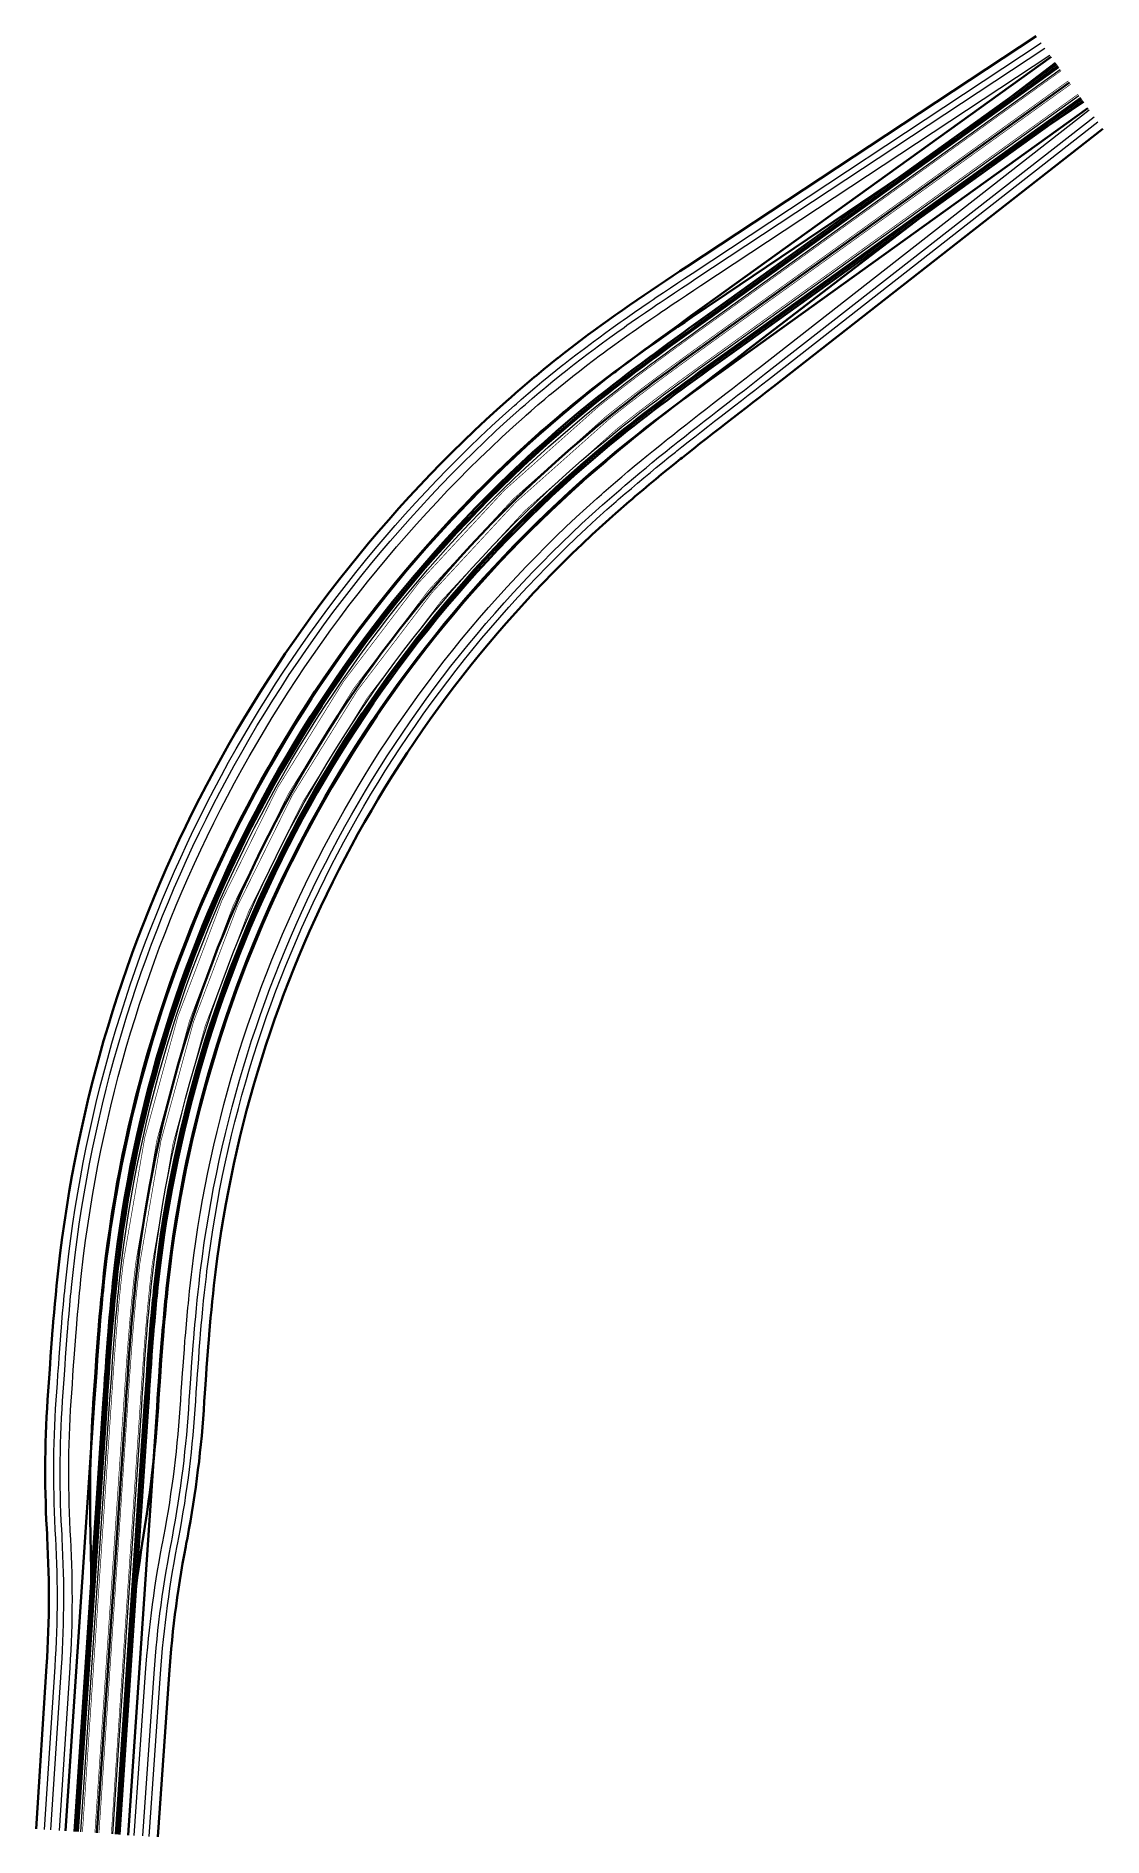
# Model space of a CAD drawing. Header units: feet. Extents: x 85617 to 85865, y 436878 to 437298.
import ezdxf

# ---------------------------------------------------------------- set-up
doc = ezdxf.new("R2010")
doc.units = ezdxf.units.FT
doc.header["$MEASUREMENT"] = 0
for name, pattern in [('AM-AS', [16, 10, -2, 2, -2]), ('VW-3-3_STREEP15-N', [6, 3, -3]), ('VW-DOORGETROKKEN_015-N', [0])]:
    doc.linetypes.add(name, pattern=pattern)
for name, color, linetype, lineweight in [('N-WE-AM-AS-G', 10, 'AM-AS', 13), ('N-WE-AM-AS_OVERGANG-G', 130, 'AM-AS', 13), ('N-WE-AM-AS_WEG_CIRKEL-G', 90, 'AM-AS', 13), ('N-WE-BV-GELEIDECONSTRUCTIE_ACHTERZIJDE-G', 210, 'Continuous', 40), ('N-WE-BV-GELEIDECONSTRUCTIE_VOORZIJDE-G', 210, 'Continuous', 40), ('N-WE-GW-BERM-G', 90, 'Continuous', 40), ('N-WE-GW-CUNET-G', 90, 'Continuous', 40), ('N-WE-GW-GRONDWERKLIJN_TEEN-G', 90, 'Continuous', 0), ('N-WE-GW-WATERGANG_INSTEEK-G', 90, 'Continuous', 40), ('N-WE-GW-WATERGANG_WATERLIJN_WINTERPEIL-G', 7, 'Continuous', 0), ('N-WE-GW-ZANDLIJN-G', 20, 'Continuous', 40), ('N-WE-VH-KANTVERHARDING-G', 7, 'Continuous', 0), ('N-WE-VH-VERHARDING_KNIKLIJN-G', 251, 'Continuous', 40), ('N-WE-VW-MARKERING_LANGS_STREEP_33_015-G', 7, 'VW-3-3_STREEP15-N', 0), ('N-WE-VW-MARKERING_LANGS_STREEP_DOORGETROKKEN_015-G', 7, 'VW-DOORGETROKKEN_015-N', 0)]:
    doc.layers.add(name, color=color, linetype=linetype, lineweight=lineweight)

# ---------------------------------------------------------------- blocks, each defined once
blk = doc.blocks.new('*U4')
at = {"layer": 'N-WE-AM-AS-G'}
for p, q in [((85776.48, 437228.59), (85857.67, 437286.96)), ((85630.84, 436878.86), (85637.55, 436978.64))]:
    blk.add_line(p, q, dxfattribs=at)
at = {"layer": 'N-WE-AM-AS_OVERGANG-G'}
for points in [[(85749.78, 437208.64, 0), (85750.86, 437209.51, 0), (85751.95, 437210.37, 0), (85753.04, 437211.23, 0), (85754.13, 437212.09, 0), (85755.23, 437212.94, 0), (85756.33, 437213.79, 0), (85758.54, 437215.47, 0), (85760.76, 437217.14, 0), (85762.99, 437218.8, 0), (85765.22, 437220.45, 0), (85767.47, 437222.09, 0), (85769.72, 437223.72, 0), (85770.84, 437224.53, 0), (85771.97, 437225.35, 0), (85773.09, 437226.16, 0), (85774.22, 437226.97, 0), (85775.35, 437227.78, 0), (85776.48, 437228.59, 0)], [(85637.55, 436978.64, 0), (85637.64, 436980.02, 0), (85637.73, 436981.41, 0), (85637.83, 436982.8, 0), (85637.92, 436984.18, 0), (85638.02, 436985.57, 0), (85638.11, 436986.95, 0), (85638.31, 436989.72, 0), (85638.52, 436992.49, 0), (85638.74, 436995.26, 0), (85638.97, 436998.03, 0), (85639.22, 437000.8, 0), (85639.48, 437003.56, 0), (85639.62, 437004.94, 0), (85639.76, 437006.33, 0), (85639.91, 437007.71, 0), (85640.07, 437009.09, 0), (85640.23, 437010.47, 0), (85640.39, 437011.85, 0)]]:
    blk.add_polyline3d(points, dxfattribs=at)
at = {"layer": 'N-WE-AM-AS_WEG_CIRKEL-G', "extrusion": (0, 0, -1)}
blk.add_arc((-85938.14, 436975.15), 300, 7.0268, 51.1065, dxfattribs=at)
blk = doc.blocks.new('*U18')
at = {"layer": 'N-WE-GW-CUNET-G'}
blk.add_line((85832.58, 437274.81), (85854.4, 437291.51), dxfattribs=at)
at = {"layer": 'N-WE-GW-CUNET-G', "flags": 128}
blk.add_lwpolyline([(85625.92, 436879.19), (85628.54, 436917.1), (85628.68, 436919.1), (85628.83, 436921.09), (85629, 436923.09), (85629.18, 436925.08)], dxfattribs=at)
blk = doc.blocks.new('*U19')
at = {"layer": 'N-WE-GW-CUNET-G'}
blk.add_line((85838.16, 437267.05), (85860.94, 437282.41), dxfattribs=at)
at = {"layer": 'N-WE-GW-CUNET-G', "flags": 128}
blk.add_lwpolyline([(85635.76, 436878.53), (85638.24, 436916.45), (85638.37, 436918.45), (85638.48, 436920.45), (85638.58, 436922.44), (85638.67, 436924.44)], dxfattribs=at)

msp = doc.modelspace()

# ---------------------------------------------------------------- linework, layer by layer
at = {"layer": 'N-WE-BV-GELEIDECONSTRUCTIE_ACHTERZIJDE-G', "flags": 128}
for points in [[(85625.61, 436879.22), (85632.32, 436978.99), (85632.45, 436980.99), (85632.59, 436982.99), (85632.72, 436984.99), (85632.89, 436987.32), (85633.01, 436988.99), (85633.15, 436991), (85633.31, 436993.01), (85633.46, 436995.02), (85633.52, 436995.69), (85633.63, 436997.03), (85633.8, 436999.04), (85633.98, 437001.05), (85634.17, 437003.07), (85634.27, 437004.08), (85634.37, 437005.09), (85634.58, 437007.1), (85634.8, 437009.12), (85635.03, 437011.14), (85635.19, 437012.49, -0.194741), (85746.49, 437212.72), (85747.97, 437213.9), (85749.56, 437215.17), (85751.16, 437216.42), (85752.77, 437217.66), (85753.14, 437217.95), (85754.37, 437218.89), (85755.99, 437220.11), (85757.6, 437221.32), (85759.22, 437222.53), (85759.87, 437223.01), (85760.84, 437223.73), (85762.47, 437224.92), (85764.09, 437226.11), (85765.72, 437227.29), (85767.35, 437228.47), (85768.97, 437229.65), (85770.6, 437230.82), (85773.85, 437233.16), (85854.62, 437291.21)], [(85636.07, 436878.51), (85642.77, 436978.29), (85642.91, 436980.28), (85643.04, 436982.27), (85643.18, 436984.26), (85643.34, 436986.58), (85643.46, 436988.24), (85643.6, 436990.22), (85643.75, 436992.2), (85643.91, 436994.18), (85643.96, 436994.84), (85644.07, 436996.16), (85644.24, 436998.13), (85644.41, 437000.1), (85644.6, 437002.07), (85644.69, 437003.05), (85644.79, 437004.03), (85645, 437005.99), (85645.21, 437007.95), (85645.44, 437009.9), (85645.59, 437011.2, -0.194741), (85753.07, 437204.56), (85754.5, 437205.71), (85756.04, 437206.93), (85757.59, 437208.15), (85759.15, 437209.35), (85759.52, 437209.63), (85760.72, 437210.55), (85762.3, 437211.75), (85763.88, 437212.93), (85765.47, 437214.12), (85766.11, 437214.59), (85767.06, 437215.3), (85768.66, 437216.47), (85770.27, 437217.64), (85771.87, 437218.81), (85773.49, 437219.98), (85775.1, 437221.15), (85776.72, 437222.31), (85779.97, 437224.65), (85860.73, 437282.71)]]:
    msp.add_lwpolyline(points, format="xyb", dxfattribs=at)
at = {"layer": 'N-WE-BV-GELEIDECONSTRUCTIE_VOORZIJDE-G', "flags": 128}
for points in [[(85626.41, 436879.16), (85633.12, 436978.94), (85633.25, 436980.93), (85633.39, 436982.93), (85633.52, 436984.93), (85633.69, 436987.27), (85633.8, 436988.94), (85633.95, 436990.94), (85634.1, 436992.95), (85634.26, 436994.95), (85634.31, 436995.62), (85634.42, 436996.96), (85634.6, 436998.97), (85634.78, 437000.98), (85634.96, 437002.99), (85635.06, 437004), (85635.16, 437005.01), (85635.37, 437007.02), (85635.59, 437009.03), (85635.83, 437011.05), (85635.99, 437012.39, -0.194741), (85746.99, 437212.09), (85748.47, 437213.28), (85750.06, 437214.54), (85751.65, 437215.79), (85753.25, 437217.02), (85753.63, 437217.31), (85754.86, 437218.25), (85756.47, 437219.47), (85758.08, 437220.68), (85759.7, 437221.89), (85760.35, 437222.37), (85761.32, 437223.09), (85762.94, 437224.28), (85764.56, 437225.47), (85766.19, 437226.65), (85767.82, 437227.82), (85769.44, 437229), (85771.07, 437230.17), (85774.32, 437232.51), (85855.08, 437290.56)], [(85635.27, 436878.57), (85641.97, 436978.34), (85642.11, 436980.34), (85642.24, 436982.33), (85642.38, 436984.32), (85642.54, 436986.64), (85642.66, 436988.3), (85642.81, 436990.28), (85642.96, 436992.26), (85643.11, 436994.24), (85643.16, 436994.9), (85643.27, 436996.22), (85643.44, 436998.2), (85643.62, 437000.17), (85643.8, 437002.14), (85643.9, 437003.13), (85644, 437004.11), (85644.2, 437006.08), (85644.42, 437008.04), (85644.64, 437010), (85644.8, 437011.3, -0.194741), (85752.57, 437205.18), (85754, 437206.34), (85755.55, 437207.56), (85757.1, 437208.78), (85758.67, 437209.99), (85759.03, 437210.27), (85760.24, 437211.19), (85761.82, 437212.38), (85763.4, 437213.57), (85764.99, 437214.76), (85765.63, 437215.23), (85766.59, 437215.94), (85768.19, 437217.12), (85769.79, 437218.29), (85771.4, 437219.46), (85773.02, 437220.63), (85774.64, 437221.8), (85776.25, 437222.96), (85779.5, 437225.3), (85860.26, 437283.36)]]:
    msp.add_lwpolyline(points, format="xyb", dxfattribs=at)
at = {"layer": 'N-WE-GW-BERM-G', "flags": 128}
for points in [[(85623.52, 436879.36), (85630.22, 436979.13), (85630.36, 436981.13), (85630.49, 436983.13), (85630.63, 436985.13), (85630.79, 436987.47), (85630.91, 436989.14), (85631.06, 436991.15), (85631.21, 436993.17), (85631.37, 436995.18), (85631.42, 436995.86), (85631.53, 436997.2), (85631.71, 436999.22), (85631.89, 437001.25), (85632.08, 437003.27), (85632.18, 437004.28), (85632.28, 437005.3), (85632.49, 437007.33), (85632.71, 437009.36), (85632.95, 437011.39), (85633.11, 437012.74, -0.194741), (85745.17, 437214.35), (85746.66, 437215.55), (85748.26, 437216.82), (85749.87, 437218.07), (85751.49, 437219.32), (85751.86, 437219.61), (85753.1, 437220.56), (85754.72, 437221.79), (85756.35, 437223.01), (85757.97, 437224.22), (85758.62, 437224.7), (85759.6, 437225.42), (85761.23, 437226.62), (85762.86, 437227.81), (85764.49, 437228.99), (85766.12, 437230.17), (85767.75, 437231.35), (85769.37, 437232.52), (85772.62, 437234.86), (85853.39, 437292.92)], [(85638.16, 436878.37), (85644.87, 436978.15), (85645, 436980.14), (85645.14, 436982.13), (85645.27, 436984.12), (85645.43, 436986.44), (85645.55, 436988.09), (85645.7, 436990.07), (85645.85, 436992.04), (85646, 436994.01), (85646.05, 436994.67), (85646.16, 436995.98), (85646.33, 436997.95), (85646.51, 436999.91), (85646.69, 437001.87), (85646.78, 437002.84), (85646.88, 437003.82), (85647.08, 437005.77), (85647.3, 437007.71), (85647.52, 437009.66), (85647.68, 437010.95, -0.194741), (85754.39, 437202.93), (85755.81, 437204.07), (85757.34, 437205.28), (85758.88, 437206.49), (85760.44, 437207.69), (85760.8, 437207.97), (85761.99, 437208.88), (85763.56, 437210.07), (85765.14, 437211.25), (85766.72, 437212.43), (85767.35, 437212.9), (85768.31, 437213.61), (85769.9, 437214.78), (85771.5, 437215.95), (85773.11, 437217.11), (85774.72, 437218.28), (85776.33, 437219.45), (85777.95, 437220.61), (85781.19, 437222.94), (85861.96, 437281)]]:
    msp.add_lwpolyline(points, format="xyb", dxfattribs=at)
at = {"layer": 'N-WE-GW-GRONDWERKLIJN_TEEN-G', "flags": 128}
for points in [[(85622.12, 436879.45), (85624.59, 436917.37), (85624.71, 436919.37), (85624.81, 436921.36), (85624.9, 436923.36), (85624.98, 436925.36), (85625.03, 436927.36), (85625.08, 436929.36), (85625.1, 436931.37), (85625.11, 436933.37), (85625.1, 436935.38), (85625.08, 436937.38), (85625.04, 436939.39), (85624.99, 436941.4), (85624.92, 436943.41), (85624.83, 436945.42), (85624.73, 436947.43), (85624.69, 436948.15), (85624.62, 436949.44), (85624.52, 436951.45), (85624.44, 436953.46), (85624.38, 436955.47), (85624.33, 436957.48), (85624.29, 436959.48), (85624.28, 436961.49), (85624.27, 436963.49), (85624.29, 436965.5), (85624.32, 436967.5), (85624.37, 436969.5), (85624.43, 436971.5), (85624.51, 436973.5), (85624.6, 436975.5), (85624.71, 436977.5), (85624.84, 436979.49), (85624.97, 436981.49), (85625.11, 436983.49), (85625.24, 436985.5), (85625.41, 436987.85), (85625.53, 436989.53), (85625.68, 436991.56), (85625.83, 436993.58), (85625.99, 436995.61), (85626.04, 436996.29), (85626.16, 436997.65), (85626.33, 436999.69), (85626.51, 437001.74), (85626.7, 437003.79), (85626.8, 437004.81), (85626.91, 437005.84), (85627.12, 437007.9), (85627.35, 437009.96), (85627.59, 437012.03), (85627.75, 437013.4, -0.182544), (85730.54, 437209.04), (85730.97, 437209.42), (85732.1, 437210.41), (85733.68, 437211.78), (85735.26, 437213.13), (85736.34, 437214.03), (85736.86, 437214.47), (85738.47, 437215.79), (85740.09, 437217.11), (85741.72, 437218.4), (85741.83, 437218.49), (85743.36, 437219.69), (85745.01, 437220.96), (85746.66, 437222.21), (85748.31, 437223.45), (85748.7, 437223.73), (85749.97, 437224.67), (85751.63, 437225.88), (85753.3, 437227.08), (85754.97, 437228.26), (85755.64, 437228.73), (85756.64, 437229.44), (85758.31, 437230.6), (85759.98, 437231.75), (85761.66, 437232.9), (85762.6, 437233.54), (85763.33, 437234.03), (85765, 437235.16), (85766.67, 437236.28), (85768.34, 437237.39), (85770.01, 437238.5), (85771.68, 437239.6), (85853.1, 437293.32)], [(85639.56, 436878.28), (85642.19, 436916.19), (85642.34, 436918.18), (85642.5, 436920.18), (85642.68, 436922.17), (85642.87, 436924.16), (85643.08, 436926.15), (85643.31, 436928.14), (85643.55, 436930.13), (85643.81, 436932.11), (85644.09, 436934.1), (85644.38, 436936.09), (85644.68, 436938.07), (85645, 436940.05), (85645.34, 436942.03), (85645.7, 436944.01), (85646.07, 436945.99), (85646.2, 436946.7), (85646.45, 436947.97), (85646.81, 436949.95), (85647.16, 436951.93), (85647.5, 436953.92), (85647.81, 436955.9), (85648.11, 436957.88), (85648.4, 436959.87), (85648.67, 436961.86), (85648.92, 436963.84), (85649.16, 436965.83), (85649.38, 436967.82), (85649.59, 436969.81), (85649.78, 436971.8), (85649.95, 436973.8), (85650.11, 436975.79), (85650.25, 436977.79), (85650.39, 436979.78), (85650.52, 436981.77), (85650.66, 436983.75), (85650.82, 436986.06), (85650.94, 436987.7), (85651.08, 436989.66), (85651.23, 436991.63), (85651.38, 436993.58), (85651.43, 436994.23), (85651.54, 436995.53), (85651.71, 436997.48), (85651.88, 436999.42), (85652.06, 437001.35), (85652.16, 437002.31), (85652.25, 437003.28), (85652.45, 437005.2), (85652.66, 437007.11), (85652.88, 437009.02), (85653.04, 437010.29, -0.182544), (85747.45, 437189.98, -0.003747), (85751.77, 437193.77), (85752.75, 437194.6), (85753.23, 437195.01), (85754.69, 437196.25), (85756.15, 437197.48), (85757.73, 437198.79), (85759.11, 437199.93), (85760.6, 437201.14), (85762.1, 437202.35), (85763.61, 437203.56), (85763.96, 437203.84), (85765.13, 437204.77), (85766.65, 437205.98), (85768.18, 437207.18), (85769.72, 437208.39), (85771.27, 437209.59), (85772.82, 437210.8), (85774.38, 437212), (85777.51, 437214.42), (85779.08, 437215.64), (85780.65, 437216.86), (85782.23, 437218.08), (85783.81, 437219.31), (85785.38, 437220.54), (85862.25, 437280.6)]]:
    msp.add_lwpolyline(points, format="xyb", dxfattribs=at)
at = {"layer": 'N-WE-GW-WATERGANG_INSTEEK-G', "flags": 128}
for points in [[(85616.64, 436879.82), (85619.1, 436917.74), (85619.22, 436919.74), (85619.33, 436921.73), (85619.41, 436923.73), (85619.49, 436925.73), (85619.55, 436927.73), (85619.59, 436929.73), (85619.61, 436931.74), (85619.62, 436933.74), (85619.62, 436935.74), (85619.6, 436937.75), (85619.56, 436939.76), (85619.5, 436941.77), (85619.43, 436943.77), (85619.35, 436945.79), (85619.25, 436947.8), (85619.2, 436948.52), (85619.13, 436949.81), (85619.04, 436951.82), (85618.95, 436953.83), (85618.89, 436955.84), (85618.84, 436957.85), (85618.81, 436959.85), (85618.79, 436961.86), (85618.79, 436963.86), (85618.8, 436965.87), (85618.83, 436967.87), (85618.88, 436969.87), (85618.94, 436971.87), (85619.02, 436973.87), (85619.11, 436975.87), (85619.22, 436977.87), (85619.35, 436979.86), (85619.48, 436981.86), (85619.62, 436983.87), (85619.76, 436985.88), (85619.92, 436988.24), (85620.04, 436989.93), (85620.19, 436991.96), (85620.35, 436994.01), (85620.51, 436996.05), (85620.56, 436996.74), (85620.67, 436998.11), (85620.85, 437000.17), (85621.04, 437002.24), (85621.23, 437004.31), (85621.33, 437005.35), (85621.44, 437006.39), (85621.65, 437008.48), (85621.88, 437010.58), (85622.12, 437012.67), (85622.29, 437014.08, -0.182544), (85726.88, 437213.15), (85727.33, 437213.54), (85728.48, 437214.55), (85730.08, 437215.94), (85731.7, 437217.32), (85732.79, 437218.23), (85733.32, 437218.68), (85734.96, 437220.03), (85736.61, 437221.36), (85738.27, 437222.68), (85738.38, 437222.77), (85739.93, 437223.99), (85741.61, 437225.28), (85743.28, 437226.55), (85744.96, 437227.81), (85745.35, 437228.1), (85746.64, 437229.05), (85748.32, 437230.27), (85750.01, 437231.48), (85751.69, 437232.68), (85752.36, 437233.15), (85753.38, 437233.86), (85755.06, 437235.04), (85756.74, 437236.2), (85758.43, 437237.35), (85759.38, 437237.99), (85760.11, 437238.49), (85761.78, 437239.62), (85763.46, 437240.74), (85765.13, 437241.85), (85766.8, 437242.96), (85768.47, 437244.07), (85849.89, 437297.79)], [(85645.05, 436877.91), (85647.68, 436915.82), (85647.83, 436917.81), (85647.99, 436919.81), (85648.17, 436921.8), (85648.36, 436923.79), (85648.57, 436925.78), (85648.8, 436927.77), (85649.04, 436929.76), (85649.3, 436931.75), (85649.57, 436933.73), (85649.86, 436935.72), (85650.17, 436937.7), (85650.49, 436939.68), (85650.83, 436941.67), (85651.18, 436943.65), (85651.55, 436945.63), (85651.69, 436946.33), (85651.93, 436947.6), (85652.3, 436949.58), (85652.65, 436951.57), (85652.98, 436953.55), (85653.3, 436955.53), (85653.6, 436957.52), (85653.89, 436959.5), (85654.16, 436961.49), (85654.41, 436963.47), (85654.65, 436965.46), (85654.87, 436967.45), (85655.08, 436969.44), (85655.27, 436971.43), (85655.44, 436973.43), (85655.6, 436975.42), (85655.74, 436977.42), (85655.88, 436979.41), (85656.01, 436981.39), (85656.14, 436983.37), (85656.31, 436985.67), (85656.42, 436987.3), (85656.57, 436989.26), (85656.71, 436991.2), (85656.86, 436993.14), (85656.92, 436993.79), (85657.02, 436995.07), (85657.19, 436997), (85657.36, 436998.91), (85657.54, 437000.82), (85657.63, 437001.77), (85657.72, 437002.72), (85657.92, 437004.61), (85658.13, 437006.5), (85658.34, 437008.37), (85658.49, 437009.61, -0.182544), (85751.1, 437185.87, -0.004557), (85756.3, 437190.4), (85756.77, 437190.8), (85758.2, 437192.02), (85759.64, 437193.23), (85761.18, 437194.51), (85762.54, 437195.62), (85764, 437196.82), (85765.48, 437198.01), (85766.96, 437199.2), (85767.31, 437199.48), (85768.46, 437200.39), (85769.96, 437201.58), (85771.48, 437202.78), (85773, 437203.97), (85774.53, 437205.16), (85776.07, 437206.36), (85777.62, 437207.56), (85780.73, 437209.97), (85782.29, 437211.18), (85783.86, 437212.39), (85785.44, 437213.61), (85787.02, 437214.84), (85788.59, 437216.07), (85865.46, 437276.13)]]:
    msp.add_lwpolyline(points, format="xyb", dxfattribs=at)
at = {"layer": 'N-WE-GW-WATERGANG_WATERLIJN_WINTERPEIL-G', "flags": 128}
for points in [[(85618.63, 436879.68), (85621.09, 436917.6), (85621.22, 436919.6), (85621.32, 436921.6), (85621.41, 436923.6), (85621.48, 436925.6), (85621.54, 436927.6), (85621.58, 436929.6), (85621.61, 436931.6), (85621.62, 436933.61), (85621.61, 436935.61), (85621.59, 436937.62), (85621.55, 436939.62), (85621.5, 436941.63), (85621.43, 436943.64), (85621.34, 436945.65), (85621.24, 436947.66), (85621.2, 436948.38), (85621.13, 436949.67), (85621.03, 436951.69), (85620.95, 436953.7), (85620.88, 436955.7), (85620.84, 436957.71), (85620.8, 436959.72), (85620.78, 436961.72), (85620.78, 436963.73), (85620.8, 436965.73), (85620.83, 436967.74), (85620.87, 436969.74), (85620.94, 436971.74), (85621.01, 436973.74), (85621.11, 436975.73), (85621.22, 436977.73), (85621.34, 436979.73), (85621.48, 436981.73), (85621.61, 436983.73), (85621.75, 436985.74), (85621.92, 436988.1), (85622.04, 436989.78), (85622.19, 436991.82), (85622.34, 436993.85), (85622.5, 436995.89), (85622.56, 436996.58), (85622.67, 436997.94), (85622.84, 437000), (85623.03, 437002.06), (85623.22, 437004.12), (85623.32, 437005.16), (85623.43, 437006.19), (85623.64, 437008.27), (85623.87, 437010.35), (85624.11, 437012.44), (85624.28, 437013.83, -0.182544), (85728.21, 437211.65), (85728.65, 437212.04), (85729.79, 437213.05), (85731.39, 437214.43), (85732.99, 437215.79), (85734.08, 437216.71), (85734.61, 437217.15), (85736.24, 437218.49), (85737.87, 437219.81), (85739.52, 437221.13), (85739.63, 437221.22), (85741.18, 437222.43), (85742.84, 437223.71), (85744.51, 437224.97), (85746.18, 437226.22), (85746.57, 437226.51), (85747.85, 437227.45), (85749.53, 437228.67), (85751.2, 437229.88), (85752.88, 437231.07), (85753.55, 437231.55), (85754.56, 437232.25), (85756.24, 437233.42), (85757.92, 437234.58), (85759.6, 437235.73), (85760.55, 437236.37), (85761.28, 437236.87), (85762.95, 437238), (85764.63, 437239.12), (85766.3, 437240.23), (85767.97, 437241.34), (85769.64, 437242.44), (85851.06, 437296.17)], [(85620.13, 436879.58), (85622.59, 436917.5), (85622.71, 436919.5), (85622.82, 436921.5), (85622.91, 436923.5), (85622.98, 436925.5), (85623.04, 436927.5), (85623.08, 436929.5), (85623.11, 436931.5), (85623.12, 436933.5), (85623.11, 436935.51), (85623.09, 436937.52), (85623.05, 436939.52), (85623, 436941.53), (85622.93, 436943.54), (85622.84, 436945.55), (85622.74, 436947.56), (85622.7, 436948.28), (85622.63, 436949.57), (85622.53, 436951.58), (85622.45, 436953.59), (85622.38, 436955.6), (85622.33, 436957.61), (85622.3, 436959.62), (85622.28, 436961.62), (85622.28, 436963.63), (85622.29, 436965.63), (85622.32, 436967.63), (85622.37, 436969.64), (85622.43, 436971.64), (85622.51, 436973.64), (85622.6, 436975.63), (85622.71, 436977.63), (85622.84, 436979.63), (85622.98, 436981.63), (85623.11, 436983.63), (85623.25, 436985.64), (85623.41, 436987.99), (85623.53, 436989.68), (85623.68, 436991.7), (85623.84, 436993.74), (85624, 436995.77), (85624.05, 436996.45), (85624.16, 436997.82), (85624.34, 436999.87), (85624.52, 437001.92), (85624.71, 437003.98), (85624.81, 437005.01), (85624.92, 437006.04), (85625.13, 437008.11), (85625.36, 437010.18), (85625.6, 437012.26), (85625.77, 437013.65, -0.182544), (85729.21, 437210.53), (85729.65, 437210.92), (85730.78, 437211.92), (85732.37, 437213.29), (85733.97, 437214.65), (85735.05, 437215.56), (85735.58, 437216), (85737.19, 437217.33), (85738.82, 437218.65), (85740.47, 437219.96), (85740.58, 437220.05), (85742.12, 437221.25), (85743.77, 437222.53), (85745.43, 437223.79), (85747.09, 437225.03), (85747.48, 437225.32), (85748.76, 437226.26), (85750.43, 437227.48), (85752.1, 437228.68), (85753.78, 437229.87), (85754.45, 437230.34), (85755.45, 437231.05), (85757.13, 437232.21), (85758.8, 437233.37), (85760.48, 437234.51), (85761.43, 437235.16), (85762.16, 437235.65), (85763.83, 437236.78), (85765.5, 437237.9), (85767.18, 437239.01), (85768.84, 437240.12), (85770.51, 437241.22), (85851.93, 437294.95)], [(85641.55, 436878.14), (85644.19, 436916.05), (85644.33, 436918.05), (85644.5, 436920.04), (85644.68, 436922.03), (85644.87, 436924.03), (85645.08, 436926.02), (85645.31, 436928), (85645.55, 436929.99), (85645.81, 436931.98), (85646.08, 436933.97), (85646.37, 436935.95), (85646.68, 436937.94), (85647, 436939.92), (85647.34, 436941.9), (85647.69, 436943.88), (85648.06, 436945.86), (85648.2, 436946.57), (85648.44, 436947.84), (85648.81, 436949.82), (85649.16, 436951.8), (85649.49, 436953.78), (85649.81, 436955.77), (85650.11, 436957.75), (85650.4, 436959.74), (85650.67, 436961.72), (85650.92, 436963.71), (85651.16, 436965.7), (85651.38, 436967.69), (85651.59, 436969.68), (85651.78, 436971.67), (85651.95, 436973.66), (85652.11, 436975.66), (85652.25, 436977.65), (85652.38, 436979.64), (85652.52, 436981.63), (85652.65, 436983.61), (85652.81, 436985.91), (85652.93, 436987.55), (85653.07, 436989.52), (85653.22, 436991.47), (85653.38, 436993.42), (85653.43, 436994.07), (85653.53, 436995.37), (85653.7, 436997.3), (85653.87, 436999.23), (85654.05, 437001.16), (85654.15, 437002.12), (85654.24, 437003.07), (85654.44, 437004.98), (85654.65, 437006.89), (85654.87, 437008.78), (85655.02, 437010.04, -0.182544), (85748.77, 437188.49, -0.003738), (85753.07, 437192.24), (85754.04, 437193.08), (85754.51, 437193.48), (85755.96, 437194.71), (85757.42, 437195.93), (85758.98, 437197.23), (85760.35, 437198.36), (85761.84, 437199.57), (85763.33, 437200.77), (85764.83, 437201.98), (85765.18, 437202.26), (85766.34, 437203.18), (85767.85, 437204.38), (85769.38, 437205.58), (85770.91, 437206.78), (85772.45, 437207.98), (85774, 437209.18), (85775.55, 437210.39), (85778.68, 437212.8), (85780.25, 437214.02), (85781.82, 437215.23), (85783.39, 437216.46), (85784.97, 437217.68), (85786.55, 437218.92), (85863.42, 437278.97)], [(85643.05, 436878.04), (85645.68, 436915.95), (85645.83, 436917.95), (85645.99, 436919.94), (85646.17, 436921.93), (85646.37, 436923.92), (85646.58, 436925.92), (85646.8, 436927.9), (85647.05, 436929.89), (85647.3, 436931.88), (85647.58, 436933.87), (85647.87, 436935.85), (85648.17, 436937.83), (85648.5, 436939.82), (85648.84, 436941.8), (85649.19, 436943.78), (85649.56, 436945.76), (85649.7, 436946.47), (85649.94, 436947.74), (85650.3, 436949.72), (85650.65, 436951.7), (85650.99, 436953.68), (85651.31, 436955.67), (85651.61, 436957.65), (85651.89, 436959.63), (85652.16, 436961.62), (85652.42, 436963.61), (85652.65, 436965.6), (85652.88, 436967.59), (85653.08, 436969.58), (85653.27, 436971.57), (85653.45, 436973.56), (85653.6, 436975.56), (85653.75, 436977.55), (85653.88, 436979.54), (85654.01, 436981.53), (85654.15, 436983.51), (85654.31, 436985.81), (85654.43, 436987.45), (85654.57, 436989.41), (85654.72, 436991.36), (85654.87, 436993.3), (85654.92, 436993.95), (85655.03, 436995.24), (85655.19, 436997.17), (85655.37, 436999.1), (85655.55, 437001.01), (85655.64, 437001.97), (85655.73, 437002.92), (85655.93, 437004.82), (85656.14, 437006.72), (85656.36, 437008.61), (85656.51, 437009.86, -0.182544), (85749.77, 437187.37, -0.003731), (85754.04, 437191.1), (85755.01, 437191.93), (85755.48, 437192.33), (85756.92, 437193.56), (85758.37, 437194.77), (85759.92, 437196.06), (85761.29, 437197.19), (85762.76, 437198.39), (85764.25, 437199.59), (85765.74, 437200.79), (85766.09, 437201.07), (85767.25, 437201.98), (85768.76, 437203.18), (85770.28, 437204.38), (85771.81, 437205.57), (85773.34, 437206.77), (85774.89, 437207.97), (85776.44, 437209.17), (85779.56, 437211.59), (85781.12, 437212.8), (85782.69, 437214.02), (85784.27, 437215.24), (85785.85, 437216.47), (85787.43, 437217.7), (85864.29, 437277.75)]]:
    msp.add_lwpolyline(points, format="xyb", dxfattribs=at)
at = {"layer": 'N-WE-GW-ZANDLIJN-G', "flags": 128}
for points in [[(85626.1, 436879.18), (85632.81, 436978.96), (85632.94, 436980.95), (85633.08, 436982.95), (85633.21, 436984.95), (85633.38, 436987.29), (85633.49, 436988.96), (85633.64, 436990.96), (85633.79, 436992.97), (85633.95, 436994.98), (85634, 436995.65), (85634.12, 436996.99), (85634.29, 436999), (85634.47, 437001.01), (85634.66, 437003.02), (85634.75, 437004.03), (85634.85, 437005.04), (85635.06, 437007.05), (85635.28, 437009.07), (85635.52, 437011.08), (85635.68, 437012.43, -0.194741), (85746.8, 437212.34), (85748.27, 437213.52), (85749.87, 437214.78), (85751.46, 437216.03), (85753.06, 437217.27), (85753.44, 437217.56), (85754.67, 437218.5), (85756.28, 437219.72), (85757.9, 437220.93), (85759.51, 437222.14), (85760.16, 437222.62), (85761.13, 437223.34), (85762.76, 437224.53), (85764.38, 437225.72), (85766.01, 437226.9), (85767.63, 437228.08), (85769.26, 437229.25), (85770.89, 437230.42), (85774.14, 437232.76), (85854.9, 437290.82)], [(85635.58, 436878.55), (85642.28, 436978.32), (85642.42, 436980.32), (85642.55, 436982.31), (85642.69, 436984.3), (85642.85, 436986.62), (85642.97, 436988.27), (85643.12, 436990.26), (85643.27, 436992.24), (85643.42, 436994.22), (85643.47, 436994.88), (85643.58, 436996.2), (85643.75, 436998.17), (85643.93, 437000.14), (85644.11, 437002.11), (85644.21, 437003.1), (85644.31, 437004.08), (85644.51, 437006.04), (85644.72, 437008), (85644.95, 437009.96), (85645.11, 437011.26, -0.194741), (85752.76, 437204.94), (85754.19, 437206.09), (85755.74, 437207.32), (85757.29, 437208.53), (85758.86, 437209.74), (85759.22, 437210.02), (85760.43, 437210.94), (85762, 437212.14), (85763.59, 437213.33), (85765.18, 437214.51), (85765.81, 437214.98), (85766.77, 437215.69), (85768.37, 437216.87), (85769.98, 437218.04), (85771.59, 437219.21), (85773.2, 437220.38), (85774.82, 437221.55), (85776.44, 437222.71), (85779.68, 437225.05), (85860.45, 437283.1)], [(85629.27, 436927.08), (85629.33, 436929.08), (85629.38, 436931.08), (85629.43, 436933.08), (85629.45, 436935.08), (85629.47, 436937.09), (85629.48, 436939.09), (85629.47, 436941.1), (85629.45, 436943.1), (85629.42, 436945.11), (85629.38, 436947.12), (85629.33, 436949.12), (85629.29, 436951.13), (85629.26, 436953.14), (85629.24, 436955.14), (85629.24, 436957.15), (85629.25, 436959.15), (85629.27, 436961.15), (85629.3, 436963.16), (85629.35, 436965.16), (85629.4, 436967.16), (85629.47, 436969.16), (85629.55, 436971.16), (85629.64, 436973.16), (85629.75, 436975.15), (85629.86, 436977.15), (85629.99, 436979.15), (85630.13, 436981.14), (85630.26, 436983.14), (85630.4, 436985.15), (85630.56, 436987.49), (85630.68, 436989.16), (85630.83, 436991.17), (85630.98, 436993.19), (85631.14, 436995.2), (85631.19, 436995.88), (85631.3, 436997.22), (85631.48, 436999.24), (85631.66, 437001.27), (85631.85, 437003.29), (85631.95, 437004.31), (85632.05, 437005.32), (85632.26, 437007.35), (85632.48, 437009.38), (85632.72, 437011.42), (85632.88, 437012.77, -0.182544), (85733.97, 437205.17), (85734.39, 437205.55), (85735.5, 437206.53), (85737.05, 437207.87), (85738.61, 437209.2), (85739.67, 437210.09), (85740.18, 437210.52), (85741.76, 437211.83), (85743.35, 437213.12), (85744.96, 437214.4), (85745.06, 437214.49), (85746.56, 437215.67), (85748.18, 437216.92), (85749.8, 437218.16), (85751.43, 437219.39), (85751.81, 437219.68), (85753.07, 437220.61), (85754.7, 437221.81), (85756.35, 437223), (85757.99, 437224.19), (85758.65, 437224.66), (85759.64, 437225.36), (85761.3, 437226.53), (85762.95, 437227.68), (85764.6, 437228.83), (85765.54, 437229.48), (85766.26, 437229.97), (85767.92, 437231.11), (85769.58, 437232.24), (85771.24, 437233.37), (85772.89, 437234.49), (85774.55, 437235.61), (85830.96, 437273.64)], [(85638.85, 436926.43), (85639.05, 436928.42), (85639.27, 436930.41), (85639.5, 436932.4), (85639.74, 436934.39), (85639.99, 436936.38), (85640.25, 436938.37), (85640.53, 436940.35), (85640.81, 436942.34), (85641.11, 436944.32), (85641.42, 436946.31), (85641.74, 436948.29), (85642.05, 436950.27), (85642.34, 436952.26), (85642.63, 436954.24), (85642.9, 436956.23), (85643.16, 436958.22), (85643.41, 436960.2), (85643.64, 436962.19), (85643.87, 436964.18), (85644.08, 436966.17), (85644.28, 436968.16), (85644.47, 436970.16), (85644.64, 436972.15), (85644.81, 436974.14), (85644.96, 436976.14), (85645.1, 436978.13), (85645.23, 436980.13), (85645.37, 436982.12), (85645.5, 436984.1), (85645.67, 436986.42), (85645.78, 436988.07), (85645.93, 436990.05), (85646.08, 436992.02), (85646.23, 436993.99), (85646.29, 436994.65), (85646.39, 436995.96), (85646.56, 436997.93), (85646.74, 436999.89), (85646.92, 437001.84), (85647.02, 437002.82), (85647.11, 437003.8), (85647.32, 437005.74), (85647.53, 437007.69), (85647.75, 437009.63), (85647.91, 437010.92, -0.182544), (85744.02, 437193.85), (85744.42, 437194.21), (85745.48, 437195.14), (85746.95, 437196.42), (85748.42, 437197.69), (85749.42, 437198.55), (85749.91, 437198.96), (85751.39, 437200.22), (85752.89, 437201.47), (85754.5, 437202.79), (85755.91, 437203.95), (85757.42, 437205.17), (85758.95, 437206.4), (85760.49, 437207.62), (85760.85, 437207.9), (85762.03, 437208.83), (85763.58, 437210.05), (85765.14, 437211.25), (85766.7, 437212.46), (85768.26, 437213.67), (85769.83, 437214.87), (85771.41, 437216.07), (85772.99, 437217.28), (85774.57, 437218.48), (85777.75, 437220.89), (85779.33, 437222.1), (85780.92, 437223.32), (85782.51, 437224.53), (85836.54, 437265.88)]]:
    msp.add_lwpolyline(points, format="xyb", dxfattribs=at)
at = {"layer": 'N-WE-VH-KANTVERHARDING-G', "flags": 128}
for points in [[(85627.1, 436879.12), (85633.8, 436978.89), (85633.94, 436980.89), (85634.07, 436982.88), (85634.21, 436984.88), (85634.37, 436987.22), (85634.49, 436988.89), (85634.64, 436990.89), (85634.79, 436992.89), (85634.95, 436994.9), (85635, 436995.57), (85635.11, 436996.9), (85635.28, 436998.91), (85635.46, 437000.92), (85635.65, 437002.93), (85635.75, 437003.93), (85635.85, 437004.94), (85636.06, 437006.95), (85636.28, 437008.95), (85636.51, 437010.96), (85636.67, 437012.3, -0.194741), (85747.42, 437211.56), (85748.9, 437212.74), (85750.48, 437214), (85752.08, 437215.24), (85753.67, 437216.48), (85754.05, 437216.76), (85755.28, 437217.7), (85756.88, 437218.92), (85758.5, 437220.13), (85760.11, 437221.34), (85760.76, 437221.81), (85761.73, 437222.53), (85763.35, 437223.72), (85764.97, 437224.91), (85766.59, 437226.09), (85768.22, 437227.27), (85769.85, 437228.44), (85771.47, 437229.61), (85774.72, 437231.95), (85855.49, 437290.01)], [(85634.58, 436878.61), (85641.29, 436978.39), (85641.42, 436980.38), (85641.56, 436982.38), (85641.69, 436984.37), (85641.85, 436986.69), (85641.97, 436988.35), (85642.12, 436990.33), (85642.27, 436992.32), (85642.42, 436994.3), (85642.48, 436994.96), (85642.59, 436996.28), (85642.75, 436998.26), (85642.93, 437000.23), (85643.12, 437002.21), (85643.21, 437003.19), (85643.31, 437004.18), (85643.52, 437006.15), (85643.73, 437008.12), (85643.96, 437010.08), (85644.12, 437011.39, -0.194741), (85752.13, 437205.72), (85753.57, 437206.87), (85755.12, 437208.1), (85756.68, 437209.32), (85758.25, 437210.53), (85758.61, 437210.81), (85759.82, 437211.74), (85761.4, 437212.93), (85762.99, 437214.13), (85764.58, 437215.31), (85765.22, 437215.79), (85766.18, 437216.49), (85767.78, 437217.67), (85769.39, 437218.85), (85771, 437220.02), (85772.61, 437221.19), (85774.23, 437222.36), (85775.85, 437223.52), (85779.1, 437225.86), (85859.86, 437283.92)]]:
    msp.add_lwpolyline(points, format="xyb", dxfattribs=at)
at = {"layer": 'N-WE-VH-VERHARDING_KNIKLIJN-G', "flags": 128}
msp.add_lwpolyline([(85630.84, 436878.86), (85637.55, 436978.64), (85637.68, 436980.63), (85637.81, 436982.63), (85637.95, 436984.63), (85638.11, 436986.95), (85638.23, 436988.62), (85638.38, 436990.61), (85638.53, 436992.6), (85638.69, 436994.6), (85638.74, 436995.26), (85638.85, 436996.59), (85639.02, 436998.58), (85639.2, 437000.58), (85639.38, 437002.57), (85639.48, 437003.56), (85639.58, 437004.56), (85639.79, 437006.55), (85640, 437008.54), (85640.23, 437010.52), (85640.39, 437011.85, -0.194741), (85749.78, 437208.64), (85751.23, 437209.81), (85752.8, 437211.05), (85754.38, 437212.28), (85755.96, 437213.5), (85756.33, 437213.79), (85757.55, 437214.72), (85759.14, 437215.93), (85760.74, 437217.13), (85762.35, 437218.32), (85762.99, 437218.8), (85763.95, 437219.51), (85765.56, 437220.7), (85767.18, 437221.88), (85768.8, 437223.05), (85770.42, 437224.23), (85772.04, 437225.4), (85773.66, 437226.57), (85776.91, 437228.9), (85857.67, 437286.96)], format="xyb", dxfattribs=at)
at = {"layer": 'N-WE-VW-MARKERING_LANGS_STREEP_33_015-G', "flags": 128}
for points in [[(85627.47, 436879.09, 0.15, 0.15, 0), (85634.18, 436978.87, 0.15, 0.15, 0), (85634.31, 436980.86, 0.15, 0.15, 0), (85634.45, 436982.86, 0.15, 0.15, 0), (85634.58, 436984.86, 0.15, 0.15, 0), (85634.75, 436987.19, 0.15, 0.15, 0), (85634.87, 436988.86, 0.15, 0.15, 0), (85635.01, 436990.86, 0.15, 0.15, 0), (85635.16, 436992.86, 0.15, 0.15, 0), (85635.32, 436994.87, 0.15, 0.15, 0), (85635.38, 436995.54, 0.15, 0.15, 0), (85635.49, 436996.87, 0.15, 0.15, 0), (85635.66, 436998.88, 0.15, 0.15, 0), (85635.84, 437000.88, 0.15, 0.15, 0), (85636.02, 437002.89, 0.15, 0.15, 0), (85636.12, 437003.89, 0.15, 0.15, 0), (85636.22, 437004.9, 0.15, 0.15, 0), (85636.43, 437006.91, 0.15, 0.15, 0), (85636.65, 437008.91, 0.15, 0.15, 0), (85636.88, 437010.92, 0.15, 0.15, 0), (85637.05, 437012.26, 0.15, 0.15, -0.194741), (85747.66, 437211.27, 0.15, 0.15, 0), (85749.13, 437212.45, 0.15, 0.15, 0), (85750.72, 437213.7, 0.15, 0.15, 0), (85752.31, 437214.95, 0.15, 0.15, 0), (85753.9, 437216.18, 0.15, 0.15, 0), (85754.28, 437216.47, 0.15, 0.15, 0), (85755.5, 437217.41, 0.15, 0.15, 0), (85757.11, 437218.62, 0.15, 0.15, 0), (85758.72, 437219.83, 0.15, 0.15, 0), (85760.33, 437221.03, 0.15, 0.15, 0), (85760.98, 437221.51, 0.15, 0.15, 0), (85761.95, 437222.23, 0.15, 0.15, 0), (85763.57, 437223.42, 0.15, 0.15, 0), (85765.19, 437224.61, 0.15, 0.15, 0), (85766.82, 437225.79, 0.15, 0.15, 0), (85768.44, 437226.96, 0.15, 0.15, 0), (85770.06, 437228.14, 0.15, 0.15, 0), (85771.69, 437229.31, 0.15, 0.15, 0), (85774.94, 437231.64, 0.15, 0.15, 0), (85855.7, 437289.7, 0.15, 0.15, 0)], [(85634.21, 436878.64, 0.15, 0.15, 0), (85640.91, 436978.41, 0.15, 0.15, 0), (85641.05, 436980.41, 0.15, 0.15, 0), (85641.18, 436982.4, 0.15, 0.15, 0), (85641.32, 436984.39, 0.15, 0.15, 0), (85641.48, 436986.72, 0.15, 0.15, 0), (85641.6, 436988.37, 0.15, 0.15, 0), (85641.74, 436990.36, 0.15, 0.15, 0), (85641.89, 436992.35, 0.15, 0.15, 0), (85642.05, 436994.33, 0.15, 0.15, 0), (85642.1, 436994.99, 0.15, 0.15, 0), (85642.21, 436996.31, 0.15, 0.15, 0), (85642.38, 436998.29, 0.15, 0.15, 0), (85642.56, 437000.27, 0.15, 0.15, 0), (85642.74, 437002.24, 0.15, 0.15, 0), (85642.84, 437003.23, 0.15, 0.15, 0), (85642.94, 437004.22, 0.15, 0.15, 0), (85643.14, 437006.19, 0.15, 0.15, 0), (85643.36, 437008.16, 0.15, 0.15, 0), (85643.59, 437010.12, 0.15, 0.15, 0), (85643.74, 437011.43, 0.15, 0.15, -0.194741), (85751.9, 437206.01, 0.15, 0.15, 0), (85753.34, 437207.17, 0.15, 0.15, 0), (85754.89, 437208.4, 0.15, 0.15, 0), (85756.45, 437209.62, 0.15, 0.15, 0), (85758.02, 437210.83, 0.15, 0.15, 0), (85758.39, 437211.11, 0.15, 0.15, 0), (85759.59, 437212.03, 0.15, 0.15, 0), (85761.18, 437213.23, 0.15, 0.15, 0), (85762.76, 437214.43, 0.15, 0.15, 0), (85764.36, 437215.61, 0.15, 0.15, 0), (85765, 437216.09, 0.15, 0.15, 0), (85765.96, 437216.8, 0.15, 0.15, 0), (85767.56, 437217.98, 0.15, 0.15, 0), (85769.17, 437219.15, 0.15, 0.15, 0), (85770.78, 437220.32, 0.15, 0.15, 0), (85772.39, 437221.49, 0.15, 0.15, 0), (85774.01, 437222.66, 0.15, 0.15, 0), (85775.63, 437223.83, 0.15, 0.15, 0), (85778.88, 437226.16, 0.15, 0.15, 0), (85859.64, 437284.22, 0.15, 0.15, 0)]]:
    msp.add_lwpolyline(points, format="xyseb", dxfattribs=at)
at = {"layer": 'N-WE-VW-MARKERING_LANGS_STREEP_DOORGETROKKEN_015-G', "flags": 128}
for points in [[(85630.37, 436878.9, 0.15, 0.15, 0), (85637.07, 436978.67, 0.15, 0.15, 0), (85637.21, 436980.67, 0.15, 0.15, 0), (85637.34, 436982.66, 0.15, 0.15, 0), (85637.48, 436984.66, 0.15, 0.15, 0), (85637.64, 436986.99, 0.15, 0.15, 0), (85637.76, 436988.65, 0.15, 0.15, 0), (85637.9, 436990.65, 0.15, 0.15, 0), (85638.06, 436992.64, 0.15, 0.15, 0), (85638.21, 436994.64, 0.15, 0.15, 0), (85638.27, 436995.3, 0.15, 0.15, 0), (85638.38, 436996.63, 0.15, 0.15, 0), (85638.55, 436998.63, 0.15, 0.15, 0), (85638.72, 437000.62, 0.15, 0.15, 0), (85638.91, 437002.61, 0.15, 0.15, 0), (85639.01, 437003.61, 0.15, 0.15, 0), (85639.11, 437004.61, 0.15, 0.15, 0), (85639.31, 437006.6, 0.15, 0.15, 0), (85639.53, 437008.59, 0.15, 0.15, 0), (85639.76, 437010.58, 0.15, 0.15, 0), (85639.92, 437011.9, 0.15, 0.15, -0.194741), (85749.48, 437209.01, 0.15, 0.15, 0), (85750.94, 437210.18, 0.15, 0.15, 0), (85752.51, 437211.42, 0.15, 0.15, 0), (85754.09, 437212.66, 0.15, 0.15, 0), (85755.67, 437213.88, 0.15, 0.15, 0), (85756.04, 437214.17, 0.15, 0.15, 0), (85757.26, 437215.1, 0.15, 0.15, 0), (85758.86, 437216.31, 0.15, 0.15, 0), (85760.46, 437217.51, 0.15, 0.15, 0), (85762.06, 437218.71, 0.15, 0.15, 0), (85762.71, 437219.18, 0.15, 0.15, 0), (85763.67, 437219.9, 0.15, 0.15, 0), (85765.28, 437221.08, 0.15, 0.15, 0), (85766.9, 437222.26, 0.15, 0.15, 0), (85768.52, 437223.44, 0.15, 0.15, 0), (85770.14, 437224.61, 0.15, 0.15, 0), (85771.76, 437225.78, 0.15, 0.15, 0), (85773.38, 437226.95, 0.15, 0.15, 0), (85776.63, 437229.29, 0.15, 0.15, 0), (85857.4, 437287.35, 0.15, 0.15, 0)], [(85631.32, 436878.83, 0.15, 0.15, 0), (85638.02, 436978.61, 0.15, 0.15, 0), (85638.15, 436980.6, 0.15, 0.15, 0), (85638.29, 436982.6, 0.15, 0.15, 0), (85638.42, 436984.59, 0.15, 0.15, 0), (85638.59, 436986.92, 0.15, 0.15, 0), (85638.71, 436988.58, 0.15, 0.15, 0), (85638.85, 436990.57, 0.15, 0.15, 0), (85639, 436992.57, 0.15, 0.15, 0), (85639.16, 436994.56, 0.15, 0.15, 0), (85639.21, 436995.22, 0.15, 0.15, 0), (85639.32, 436996.55, 0.15, 0.15, 0), (85639.49, 436998.54, 0.15, 0.15, 0), (85639.67, 437000.53, 0.15, 0.15, 0), (85639.86, 437002.52, 0.15, 0.15, 0), (85639.95, 437003.52, 0.15, 0.15, 0), (85640.05, 437004.51, 0.15, 0.15, 0), (85640.26, 437006.5, 0.15, 0.15, 0), (85640.48, 437008.48, 0.15, 0.15, 0), (85640.71, 437010.47, 0.15, 0.15, 0), (85640.87, 437011.79, 0.15, 0.15, -0.194741), (85750.08, 437208.27, 0.15, 0.15, 0), (85751.53, 437209.44, 0.15, 0.15, 0), (85753.1, 437210.68, 0.15, 0.15, 0), (85754.67, 437211.91, 0.15, 0.15, 0), (85756.25, 437213.13, 0.15, 0.15, 0), (85756.62, 437213.41, 0.15, 0.15, 0), (85757.84, 437214.34, 0.15, 0.15, 0), (85759.43, 437215.55, 0.15, 0.15, 0), (85761.03, 437216.75, 0.15, 0.15, 0), (85762.63, 437217.94, 0.15, 0.15, 0), (85763.27, 437218.42, 0.15, 0.15, 0), (85764.24, 437219.13, 0.15, 0.15, 0), (85765.85, 437220.31, 0.15, 0.15, 0), (85767.46, 437221.49, 0.15, 0.15, 0), (85769.08, 437222.67, 0.15, 0.15, 0), (85770.7, 437223.84, 0.15, 0.15, 0), (85772.32, 437225.01, 0.15, 0.15, 0), (85773.94, 437226.18, 0.15, 0.15, 0), (85777.19, 437228.52, 0.15, 0.15, 0), (85857.95, 437286.57, 0.15, 0.15, 0)]]:
    msp.add_lwpolyline(points, format="xyseb", dxfattribs=at)

# ---------------------------------------------------------------- block references
at = {"layer": 'N-WE-AM-AS-G'}
msp.add_blockref('*U4', (0, 0), dxfattribs=at)
at = {"layer": 'N-WE-GW-CUNET-G'}
for name in ['*U18', '*U19']:
    msp.add_blockref(name, (0, 0), dxfattribs=at)

doc.saveas('drawing.dxf')
